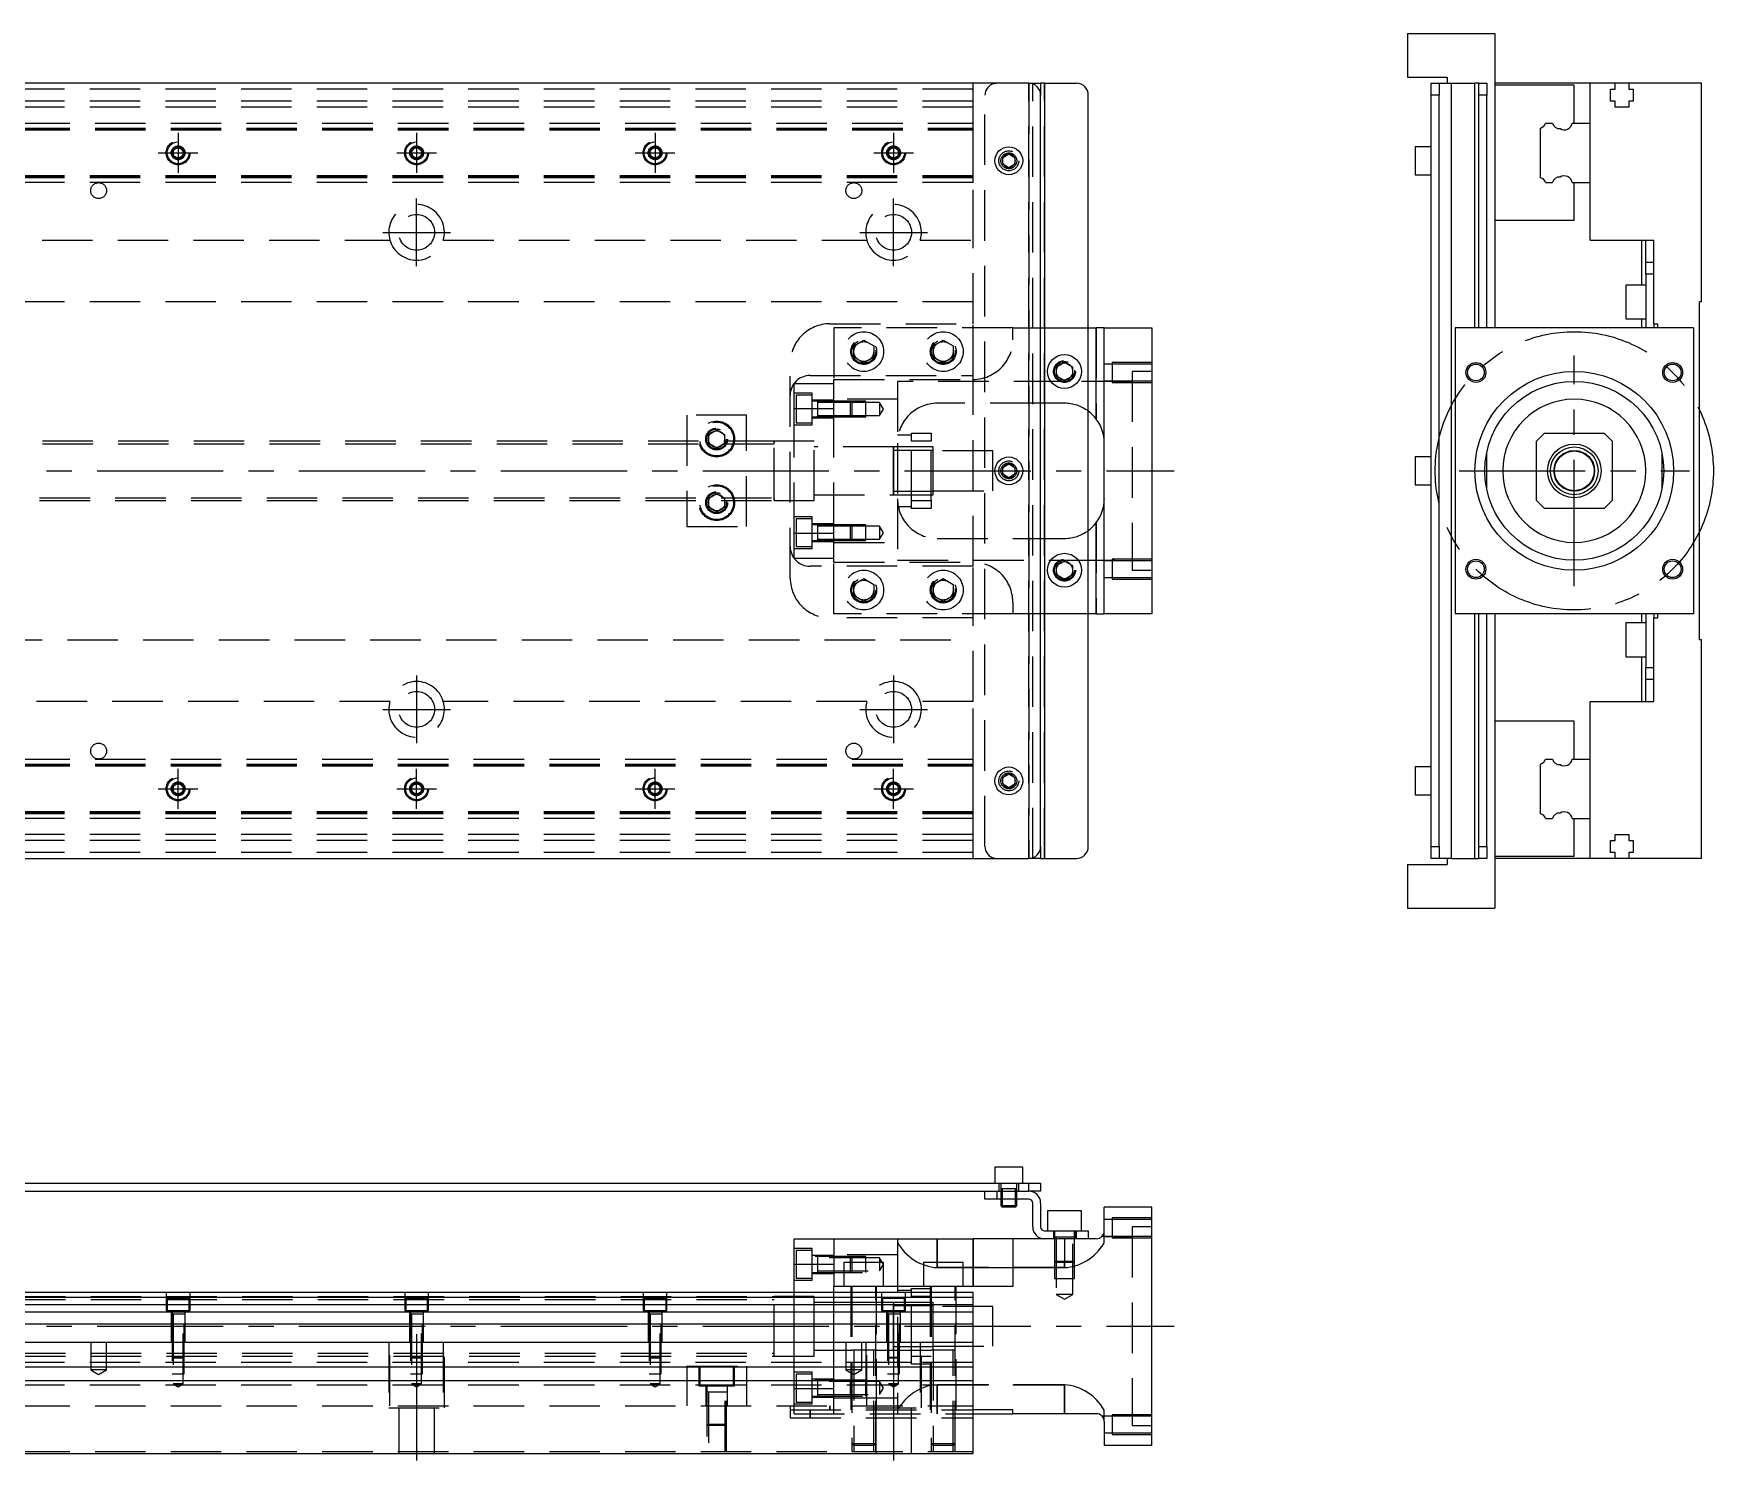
# Model space of a CAD drawing. Extents: x -21 to 843, y -280 to 112.
# Drawn here: x 420.6 to 843.3, y -249.2 to 110 of the extents above; entities that cross this region are included whole.
import ezdxf

# ---------------------------------------------------------------- set-up
doc = ezdxf.new("R2010")
doc.units = 0
doc.linetypes.add('CENTER', pattern=[50.8, 31.75, -6.35, 6.35, -6.35])
doc.linetypes.add('DASHED', pattern=[19.05, 12.7, -6.35])
doc.layers.get('0').update_dxf_attribs({"linetype": 'CONTINUOUS'})
doc.layers.add('CENTER', color=1, linetype='CENTER')

msp = doc.modelspace()

# ---------------------------------------------------------------- linework, layer by layer
at = {"color": 7, "linetype": 'CONTINUOUS'}
for p, q in [((766.27, 110), (766.27, 99)), ((766.27, 110), (788.27, 110)), ((788.27, 110), (788.27, 36)), ((671, 97.5), (3, 97.5)), ((671, 97.5), (674, 97.5)), ((674, 97.5), (674, 94.5)), ((675, 97.5), (674, 97.5)), ((675, 97.5), (675, -97.5)), ((675, 97.5), (683, 97.5)), ((766.27, 99), (776.27, 99)), ((772.27, 97.5), (774.27, 97.5)), ((772.27, 94.5), (772.27, 97.5)), ((774.27, 97.5), (777.27, 97.5)), ((774.27, 97.5), (774.27, 94.5)), ((776.27, 99), (776.27, 97.5)), ((777.27, 97.5), (777.27, -97.5)), ((777.27, 97.5), (783.27, 97.5)), ((783.27, 36), (783.27, 97.5)), ((784.27, 97.5), (783.27, 97.5)), ((784.27, 97.5), (786.27, 97.5)), ((784.27, 94.5), (784.27, 97.5)), ((786.27, 97.5), (786.27, 94.5)), ((812.27, 97.5), (788.27, 97.5)), ((812.27, 87.5), (812.27, 97.5)), ((818.57, 97.5), (812.27, 97.5)), ((821.97, 97.5), (818.57, 97.5)), ((818.57, 96), (818.57, 97.5)), ((821.97, 97.5), (821.97, 96)), ((840.27, 97.5), (821.97, 97.5)), ((840.27, 42.5), (840.27, 97.5)), ((674, -94.5), (674, 94.5)), ((686, -94.5), (686, 94.5)), ((774.27, 94.5), (772.27, 94.5)), ((772.27, -94.5), (772.27, 94.5)), ((774.27, -94.5), (774.27, 94.5)), ((786.27, 94.5), (784.27, 94.5)), ((784.27, 36), (784.27, 94.5)), ((786.27, 36), (786.27, 94.5)), ((808.27, 97), (788.27, 97)), ((808.27, 87.5), (808.27, 97)), ((817.42, 96), (818.57, 96)), ((817.42, 93), (817.42, 96)), ((818.57, 93), (817.42, 93)), ((818.57, 91.5), (818.57, 93)), ((821.97, 96), (823.12, 96)), ((821.97, 93), (821.97, 91.5)), ((823.12, 93), (821.97, 93)), ((823.12, 96), (823.12, 93)), ((821.97, 91.5), (818.57, 91.5)), ((799.77, 73.752272), (799.77, 86.247728)), ((801.022272, 87.5), (802.79668, 87.5)), ((807.747372, 87.5), (812.27, 87.5)), ((812.27, 72.5), (812.27, 87.5)), ((812.27, 72.5), (812.27, 87.5)), ((768.27, 81.5), (768.27, 78)), ((772.27, 81.5), (768.27, 81.5)), ((664.5, 78.866026), (666, 79.73205)), ((664.5, 77.133974), (664.5, 78.866026)), ((666, 76.26795), (664.5, 77.133974)), ((666, 79.73205), (667.5, 78.866026)), ((667.5, 77.133974), (666, 76.26795)), ((667.5, 78.866026), (667.5, 77.133974)), ((768.27, 78), (768.27, 74.5)), ((768.27, 74.5), (772.27, 74.5)), ((801.022272, 72.5), (802.79668, 72.5)), ((807.747372, 72.5), (812.27, 72.5)), ((808.27, 63), (808.27, 72.5)), ((812.27, 58), (812.27, 72.5)), ((808.27, 63), (788.27, 63)), ((812.27, 58), (828.27, 58)), ((825.27, 46.75), (825.27, 58)), ((826.27, 52.5), (826.27, 58)), ((828.27, 37), (828.27, 58)), ((826.27, 52.5), (828.27, 52.5)), ((826.27, 49.5), (826.27, 52.5)), ((821.27, 46.75), (821.27, 42.5)), ((826.27, 46.75), (821.27, 46.75)), ((828.27, 49.5), (826.27, 49.5)), ((826.27, 49.5), (826.27, 36)), ((821.27, 42.5), (821.27, 38.25)), ((840.27, 42.5), (839.77, 42.5)), ((839.77, -42.5), (839.77, 42.5)), ((821.27, 38.25), (826.27, 38.25)), ((825.27, 36), (825.27, 38.25)), ((686, 36), (688, 36)), ((688, 13), (688, 36)), ((690, 36), (688, 36)), ((690, -36), (690, 36)), ((690, 36), (702, 36)), ((702, 36), (702, -36)), ((838.27, 36), (778.27, 36)), ((778.27, 36), (778.27, -36)), ((828.27, 37), (829.27, 37)), ((828.27, 37), (828.27, 36)), ((829.27, 36), (829.27, 37)), ((838.27, 36), (838.27, -36)), ((678, 26.1547), (680, 27.309402)), ((678, 23.8453), (678, 26.1547)), ((680, 27.309402), (682, 26.1547)), ((682, 26.1547), (682, 23.8453)), ((680, 22.690598), (678, 23.8453)), ((682, 23.8453), (680, 22.690598)), ((800.77, 9.5), (798.77, 7.5)), ((800.77, 9.5), (815.77, 9.5)), ((817.77, 7.5), (815.77, 9.5)), ((786.27, -4.71699), (786.27, 4.71699)), ((798.77, -7.5), (798.77, 7.5)), ((817.77, 7.5), (817.77, -7.5)), ((830.27, 4.71699), (830.27, -4.71699)), ((664.5, 0.866026), (666, 1.73205)), ((664.5, -0.866026), (664.5, 0.866026)), ((666, 1.73205), (667.5, 0.866026)), ((667.5, 0.866026), (667.5, -0.866026)), ((768.27, 3.5), (768.27, 0)), ((772.27, 3.5), (768.27, 3.5)), ((768.27, 0), (768.27, -3.5)), ((666, -1.73205), (664.5, -0.866026)), ((667.5, -0.866026), (666, -1.73205)), ((768.27, -3.5), (772.27, -3.5)), ((798.77, -7.5), (800.77, -9.5)), ((815.77, -9.5), (817.77, -7.5)), ((815.77, -9.5), (800.77, -9.5)), ((688, -36), (688, -13)), ((678, -23.8453), (680, -22.690598)), ((678, -26.1547), (678, -23.8453)), ((680, -22.690598), (682, -23.8453)), ((682, -23.8453), (682, -26.1547)), ((680, -27.309402), (678, -26.1547)), ((682, -26.1547), (680, -27.309402)), ((688, -36), (686, -36)), ((688, -36), (690, -36)), ((702, -36), (690, -36)), ((838.27, -36), (778.27, -36)), ((783.27, -97.5), (783.27, -36)), ((784.27, -94.5), (784.27, -36)), ((786.27, -94.5), (786.27, -36)), ((788.27, -36), (788.27, -110)), ((825.27, -38.25), (825.27, -36)), ((826.27, -36), (826.27, -49.5)), ((828.27, -36), (828.27, -37)), ((828.27, -58), (828.27, -37)), ((828.27, -37), (829.27, -37)), ((829.27, -37), (829.27, -36)), ((821.27, -38.25), (821.27, -42.5)), ((826.27, -38.25), (821.27, -38.25)), ((821.27, -42.5), (821.27, -46.75)), ((840.27, -42.5), (839.77, -42.5)), ((840.27, -97.5), (840.27, -42.5)), ((821.27, -46.75), (826.27, -46.75)), ((825.27, -58), (825.27, -46.75)), ((826.27, -49.5), (828.27, -49.5)), ((826.27, -52.5), (826.27, -49.5)), ((828.27, -52.5), (826.27, -52.5)), ((826.27, -58), (826.27, -52.5)), ((812.27, -72.5), (812.27, -58)), ((812.27, -58), (828.27, -58)), ((808.27, -63), (788.27, -63)), ((808.27, -72.5), (808.27, -63)), ((768.27, -74.5), (768.27, -78)), ((772.27, -74.5), (768.27, -74.5)), ((799.77, -86.247728), (799.77, -73.752272)), ((801.022272, -72.5), (802.79668, -72.5)), ((807.747372, -72.5), (812.27, -72.5)), ((812.27, -87.5), (812.27, -72.5)), ((812.27, -87.5), (812.27, -72.5)), ((664.5, -77.133974), (666, -76.26795)), ((664.5, -78.866026), (664.5, -77.133974)), ((666, -79.73205), (664.5, -78.866026)), ((666, -76.26795), (667.5, -77.133974)), ((667.5, -78.866026), (666, -79.73205)), ((667.5, -77.133974), (667.5, -78.866026)), ((768.27, -78), (768.27, -81.5)), ((768.27, -81.5), (772.27, -81.5)), ((801.022272, -87.5), (802.79668, -87.5)), ((807.747372, -87.5), (812.27, -87.5)), ((808.27, -97), (808.27, -87.5)), ((812.27, -97.5), (812.27, -87.5)), ((818.57, -91.5), (821.97, -91.5)), ((818.57, -93), (818.57, -91.5)), ((821.97, -91.5), (821.97, -93)), ((674, -94.5), (674, -97.5)), ((772.27, -94.5), (774.27, -94.5)), ((772.27, -97.5), (772.27, -94.5)), ((774.27, -94.5), (774.27, -97.5)), ((784.27, -94.5), (786.27, -94.5)), ((784.27, -97.5), (784.27, -94.5)), ((786.27, -94.5), (786.27, -97.5)), ((808.27, -97), (788.27, -97)), ((817.42, -93), (818.57, -93)), ((817.42, -96), (817.42, -93)), ((818.57, -96), (817.42, -96)), ((818.57, -97.5), (818.57, -96)), ((821.97, -93), (823.12, -93)), ((821.97, -96), (821.97, -97.5)), ((823.12, -96), (821.97, -96)), ((823.12, -93), (823.12, -96)), ((3, -97.5), (671, -97.5)), ((674, -97.5), (671, -97.5)), ((674, -97.5), (675, -97.5)), ((675, -97.5), (683, -97.5)), ((766.27, -99), (776.27, -99)), ((766.27, -99), (766.27, -110)), ((774.27, -97.5), (772.27, -97.5)), ((777.27, -97.5), (774.27, -97.5)), ((776.27, -97.5), (776.27, -99)), ((777.27, -97.5), (783.27, -97.5)), ((783.27, -97.5), (784.27, -97.5)), ((786.27, -97.5), (784.27, -97.5)), ((812.27, -97.5), (788.27, -97.5)), ((818.57, -97.5), (812.27, -97.5)), ((821.97, -97.5), (818.57, -97.5)), ((840.27, -97.5), (821.97, -97.5)), ((766.27, -110), (788.27, -110)), ((669.5, -175.2), (662.5, -175.2)), ((662.5, -175.2), (662.5, -179.2)), ((669.5, -179.2), (669.5, -175.2)), ((412, -179.2), (671, -179.2)), ((412, -181.2), (663, -181.2)), ((660, -183.2), (660, -181.2)), ((663, -181.2), (663, -183.2)), ((663, -181.2), (671, -181.2)), ((663, -181.2), (671, -181.2)), ((671, -181.2), (671, -179.2)), ((671, -179.2), (674, -179.2)), ((674, -181.2), (671, -181.2)), ((674, -179.2), (674, -181.2)), ((663, -183.2), (660, -183.2)), ((671, -183.2), (663, -183.2)), ((664, -183.2), (664, -184.85)), ((664, -184.85), (668, -184.85)), ((664, -184.85), (664.35, -185.2)), ((664.35, -183.2), (664.35, -185.2)), ((667.65, -185.2), (664.35, -185.2)), ((667.65, -185.2), (667.65, -183.2)), ((667.65, -185.2), (668, -184.85)), ((668, -184.85), (668, -183.2)), ((672, -190.2), (672, -184.2)), ((674, -184.2), (674, -190.2)), ((690, -191.2), (690, -185.2)), ((702, -185.2), (690, -185.2)), ((702, -245.2), (702, -185.2)), ((684.25, -186.2), (675.75, -186.2)), ((675.75, -186.2), (675.75, -191.2)), ((684.25, -191.2), (684.25, -186.2)), ((612, -193.2), (622, -193.2)), ((612, -199.547524), (612, -193.2)), ((622, -193.2), (622, -205.2)), ((622, -193.2), (657, -193.2)), ((657, -205.2), (657, -193.2)), ((667, -193.2), (657, -193.2)), ((667, -193.2), (667, -205.2)), ((675, -193.2), (667, -193.2)), ((675, -191.2), (683, -191.2)), ((683, -193.2), (675, -193.2)), ((683, -193.2), (683, -191.2)), ((683, -191.2), (686, -191.2)), ((686, -193.2), (683, -193.2)), ((686, -191.2), (686, -193.2)), ((688, -193.2), (686, -193.2)), ((612, -206.7), (612, -199.547524)), ((612, -199.547524), (622, -199.547524)), ((634.5, -199.2), (624.5, -199.2)), ((624.5, -199.2), (624.5, -205.2)), ((634.5, -205.2), (634.5, -199.2)), ((654.5, -199.2), (644.5, -199.2)), ((644.5, -199.2), (644.5, -205.2)), ((654.5, -205.2), (654.5, -199.2)), ((657, -206.7), (405.5, -206.7)), ((622, -206.7), (622, -205.2)), ((667, -205.2), (622, -205.2)), ((657, -247.2), (657, -206.7)), ((657, -207.952272), (405.5, -207.952272)), ((405.5, -209.72668), (657, -209.72668)), ((637, -214.999946), (637, -209.5)), ((638, -210.075), (637, -210.075)), ((639.75, -210.075), (638, -210.075)), ((641.5, -210.075), (639.75, -210.075)), ((646.5, -210.075), (641.5, -210.075)), ((647, -210.075), (646.5, -210.075)), ((657, -211.623076), (405.5, -211.623076)), ((657, -214.677372), (405.5, -214.677372)), ((637, -221.200006), (637, -214.999946)), ((17, -219.2), (657, -219.2)), ((637, -220.325), (647, -220.325)), ((657, -225.5), (17, -225.5)), ((657, -228.9), (17, -228.9)), ((667, -236.2), (657, -236.2)), ((667, -237.2), (667, -236.2)), ((657, -237.2), (667, -237.2)), ((688, -237.2), (667, -237.2)), ((690, -239.2), (690, -245.2)), ((17, -247.2), (657, -247.2)), ((702, -245.2), (690, -245.2))]:
    msp.add_line(p, q, dxfattribs=at)
at = {"color": 3, "linetype": 'DASHED'}
for p, q in [((657, 87.5), (657, 97.5)), ((671, -97.5), (671, 97.5)), ((671, 97.5), (671, -97.5)), ((672, -97.5), (672, 97.5)), ((675, -97.5), (675, 97.5)), ((657, 96), (17, 96)), ((657, 93), (17, 93)), ((660, -94.5), (660, 94.5)), ((657, 91.5), (17, 91.5)), ((17, 87.5), (657, 87.5)), ((17, 86.247728), (657, 86.247728)), ((17, 86.1147), (657, 86.1147)), ((17, 86.1), (657, 86.1)), ((17, 85.8), (657, 85.8)), ((657, 86.247728), (657, 87.5)), ((657, 73.752272), (657, 86.247728)), ((455.75, 80.721688), (457, 81.443376)), ((455.75, 79.278312), (455.75, 80.721688)), ((457, 81.443376), (458.25, 80.721688)), ((458.25, 80.721688), (458.25, 79.278312)), ((515.75, 80.721688), (517, 81.443376)), ((515.75, 79.278312), (515.75, 80.721688)), ((517, 81.443376), (518.25, 80.721688)), ((518.25, 80.721688), (518.25, 79.278312)), ((575.75, 80.721688), (577, 81.443376)), ((575.75, 79.278312), (575.75, 80.721688)), ((577, 81.443376), (578.25, 80.721688)), ((578.25, 80.721688), (578.25, 79.278312)), ((635.75, 80.721688), (637, 81.443376)), ((635.75, 79.278312), (635.75, 80.721688)), ((637, 81.443376), (638.25, 80.721688)), ((638.25, 80.721688), (638.25, 79.278312)), ((455.5, 80), (455.52041, 80.24661)), ((457, 78.556624), (455.75, 79.278312)), ((458.25, 79.278312), (457, 78.556624)), ((517, 78.556624), (515.75, 79.278312)), ((518.25, 79.278312), (517, 78.556624)), ((518.477374, 80.25955), (518.5, 80)), ((575.5, 80), (575.516134, 80.21941)), ((577, 78.556624), (575.75, 79.278312)), ((578.25, 79.278312), (577, 78.556624)), ((637, 78.556624), (635.75, 79.278312)), ((638.25, 79.278312), (637, 78.556624)), ((638.477374, 80.25955), (638.5, 80)), ((667.973226, 78.326156), (668, 78)), ((657, 74.2), (17, 74.2)), ((657, 73.9), (17, 73.9)), ((657, 73.8853), (17, 73.8853)), ((657, 73.752272), (17, 73.752272)), ((657, 72.5), (17, 72.5)), ((657, 72.5), (657, 73.752272)), ((657, 58), (657, 72.5)), ((403.708204, 58), (510.291796, 58)), ((523.708204, 58), (630.291796, 58)), ((643.708204, 58), (657, 58)), ((657, 37), (657, 58)), ((657, 42.5), (29.1, 42.5)), ((621, 37), (657, 37)), ((622, 36), (622, 23)), ((667, 36), (622, 36)), ((657, 24), (657, 37)), ((667, 33), (667, 36)), ((667, 36), (674, 36)), ((674, 36), (686, 36)), ((688, 36), (688, 13)), ((627, 31.443376), (629.5, 32.886752)), ((627, 28.556624), (627, 31.443376)), ((629.5, 32.886752), (632, 31.443376)), ((632, 31.443376), (632, 28.556624)), ((632.477798, 30.364306), (632.5, 30)), ((647, 31.443376), (649.5, 32.886752)), ((647, 28.556624), (647, 31.443376)), ((649.5, 32.886752), (652, 31.443376)), ((652, 31.443376), (652, 28.556624)), ((652.477798, 30.364306), (652.5, 30)), ((611, -27), (611, 27)), ((629.5, 27.113248), (627, 28.556624)), ((632, 28.556624), (629.5, 27.113248)), ((649.5, 27.113248), (647, 28.556624)), ((652, 28.556624), (649.5, 27.113248)), ((692, 26.848738), (690, 26.848738)), ((692, 27.248732), (692, 22.248742)), ((702, 27.248732), (692, 27.248732)), ((702, 26.848738), (692, 26.848738)), ((612, 15.652476), (612, 22)), ((612, 22), (622, 22)), ((616, 24), (657, 24)), ((622, 15.652476), (622, 23)), ((622, 23), (657, 23)), ((622, 15.652476), (622, 22)), ((638, 22.5), (638, 7)), ((680, 22.5), (638, 22.5)), ((657, -24), (657, 24)), ((697, 22.5), (680, 22.5)), ((682.483582, 25.286038), (682.5, 25)), ((690, 22.648738), (692, 22.648738)), ((692, 22.648738), (702, 22.648738)), ((692, 22.248742), (702, 22.248742)), ((697, 25), (697, -25)), ((702, 25), (697, 25)), ((616.5, 19.55635), (612, 19.55635)), ((612.5, 19.05635), (612.5, 12.05635)), ((616.5, 19.05635), (612.5, 19.05635)), ((616.5, 11.55635), (616.5, 19.55635)), ((622, 17.80635), (616.5, 17.80635)), ((617.905, 17.55635), (616.5, 17.55635)), ((622, 17.556346), (617.895, 17.55635)), ((617.9, 17.556354), (617.9, 13.556344)), ((617.9, 17.556354), (617.9, 13.556344)), ((617.9, 17.556354), (617.9, 13.556344)), ((617.9, 17.55635), (617.9, 17.339888)), ((617.9, 17.33964), (617.9, 17.55635)), ((622, 17.20635), (617.9, 17.20635)), ((638, 18), (622, 18)), ((638, 18), (622, 18)), ((626.15, 17.55635), (622, 17.556346)), ((626.15, 17.556344), (622, 17.556344)), ((626.5, 17.20635), (622, 17.20635)), ((626.5, 17.20635), (622, 17.20635)), ((626.15, 13.55635), (626.15, 17.55635)), ((626.5, 17.20635), (626.15, 17.55635)), ((630, 17.556344), (626.15, 17.556344)), ((626.5, 17.20635), (626.5, 13.90635)), ((630, 17.20635), (626.5, 17.20635)), ((630, 13.556354), (630, 17.556344)), ((633.5, 17.20635), (630, 17.20635)), ((633.5, 17.20635), (633.5, 13.90635)), ((634.452628, 15.55635), (633.5, 17.20635)), ((674, 17), (648, 17)), ((680, 17), (674, 17)), ((600, 14), (585, 14)), ((585, 14), (585, -14)), ((600, -14), (600, 14)), ((612, 15.652476), (622, 15.652476)), ((612, -15.652476), (612, 15.652476)), ((616.5, 13.55635), (617.905, 13.55635)), ((616.5, 13.30635), (622, 13.30635)), ((617.895, 13.55635), (622, 13.556352)), ((617.9, 13.90635), (622, 13.90635)), ((617.9, 13.55635), (617.9, 13.773016)), ((617.9, 13.77281), (617.9, 13.55635)), ((622, -15.652476), (622, 15.652476)), ((622, -15.652476), (622, 15.652476)), ((622, 13.90635), (626.5, 13.90635)), ((622, 13.90635), (626.5, 13.90635)), ((622, 13.556354), (626.15, 13.556354)), ((622, 13.556352), (626.15, 13.55635)), ((626.15, 13.55635), (626.5, 13.90635)), ((626.15, 13.556354), (630, 13.556354)), ((626.5, 13.90635), (630, 13.90635)), ((630, 13.90635), (633.5, 13.90635)), ((633.5, 13.90635), (634.452628, 15.55635)), ((687.743602, 13.32745), (688.026966, 12.963874)), ((590.5, 9.1547), (592.5, 10.309402)), ((590.5, 6.8453), (590.5, 9.1547)), ((592.5, 10.309402), (594.5, 9.1547)), ((594.5, 9.1547), (594.5, 6.8453)), ((612, 11.55635), (616.5, 11.55635)), ((612.5, 12.05635), (616.5, 12.05635)), ((641.5, 9), (638, 9)), ((641.5, 9.5), (646.5, 9.5)), ((641.5, 7.5), (641.5, 9.5)), ((646.5, 9.5), (646.5, 7.5)), ((607.005, 7.5), (365, 7.5)), ((607, 6.75), (365, 6.75)), ((590, 8), (590.018502, 8.303588)), ((592.5, 5.690598), (590.5, 6.8453)), ((594.5, 6.8453), (592.5, 5.690598)), ((612, 7.5), (606.995, 7.5)), ((607, -7.500006), (607, 7.500006)), ((607, 6.951128), (607, 7.5)), ((607, 7.5), (607, 6.951128)), ((607, -6.951128), (607, 6.951128)), ((617, 7.5), (612, 7.5)), ((617, 7.5), (612, 7.5)), ((617, -7.5), (617, 7.5)), ((617, -7.5), (617, 7.5)), ((637.005, 6), (617, 6)), ((636.995, 6), (617, 6)), ((646.5, 6), (636.995, 6)), ((637.005, 6), (636.995, 6)), ((637, -6.000006), (637, 6.000006)), ((637, 5.125), (637, 6.000006)), ((637, 5.325034), (637, 6)), ((637, 6), (637, -5.999164)), ((637, 5.125), (637, -5.125)), ((647, 5.125), (637, 5.125)), ((646.5, 6), (637.005, 6)), ((638, 7), (638, -7)), ((646.5, 7.5), (641.5, 7.5)), ((641.5, -7.5), (641.5, 7.5)), ((646.5, -7.5), (646.5, 7.5)), ((647, 6), (646.5, 6)), ((647, -6), (647, 6)), ((662, 5), (647, 5)), ((662, -5), (662, 5)), ((667.973226, 0.326156), (668, 0)), ((365, -6.75), (607, -6.75)), ((365, -7.5), (607.005, -7.5)), ((590.5, -6.8453), (592.5, -5.690598)), ((590.5, -9.1547), (590.5, -6.8453)), ((592.5, -5.690598), (594.5, -6.8453)), ((594.5, -6.8453), (594.5, -9.1547)), ((594.983582, -7.713962), (595, -8)), ((606.995, -7.5), (612, -7.5)), ((607, -7.5), (607, -6.951128)), ((607, -6.951128), (607, -7.499332)), ((607, -7.499332), (607, -7.5)), ((612, -7.5), (617, -7.5)), ((612, -7.5), (617, -7.5)), ((617, -6), (637.005, -6)), ((617, -6), (636.995, -6)), ((636.995, -6), (646.5, -6)), ((636.995, -6), (637.005, -6)), ((637, -6.000006), (637, -5.125)), ((637, -5.125), (647, -5.125)), ((637, -6), (637, -5.325218)), ((637, -5.999164), (637, -6)), ((637.005, -6), (646.5, -6)), ((638, -7), (638, -22.5)), ((641.5, -7.5), (646.5, -7.5)), ((641.5, -9.5), (641.5, -7.5)), ((646.5, -6), (647, -6)), ((646.5, -7.5), (646.5, -9.5)), ((647, -5), (662, -5)), ((690, -7), (689.998996, -7.141742)), ((592.5, -10.309402), (590.5, -9.1547)), ((594.5, -9.1547), (592.5, -10.309402)), ((616.5, -11.55635), (612, -11.55635)), ((612.5, -12.05635), (612.5, -19.05635)), ((616.5, -12.05635), (612.5, -12.05635)), ((616.5, -19.55635), (616.5, -11.55635)), ((638, -9), (641.5, -9)), ((646.5, -9.5), (641.5, -9.5)), ((585, -14), (600, -14)), ((612, -22), (612, -15.652476)), ((612, -15.652476), (622, -15.652476)), ((622, -13.30635), (616.5, -13.30635)), ((617.905, -13.55635), (616.5, -13.55635)), ((622, -13.556352), (617.895, -13.55635)), ((617.9, -13.556344), (617.9, -17.556354)), ((617.9, -13.556344), (617.9, -17.556354)), ((617.9, -13.55635), (617.9, -13.77281)), ((617.9, -13.773058), (617.9, -13.55635)), ((622, -13.90635), (617.9, -13.90635)), ((626.15, -13.55635), (622, -13.556352)), ((626.15, -13.556352), (622, -13.556354)), ((626.5, -13.90635), (622, -13.90635)), ((626.5, -13.90635), (622, -13.90635)), ((622, -22), (622, -15.652476)), ((622, -23), (622, -15.652476)), ((626.15, -17.55635), (626.15, -13.55635)), ((626.5, -13.90635), (626.15, -13.55635)), ((630, -13.556354), (626.15, -13.556352)), ((626.5, -13.90635), (626.5, -17.20635)), ((630, -13.90635), (626.5, -13.90635)), ((630, -17.556344), (630, -13.556354)), ((633.5, -13.90635), (630, -13.90635)), ((633.5, -13.90635), (633.5, -17.20635)), ((634.452628, -15.55635), (633.5, -13.90635)), ((633.5, -17.20635), (634.452628, -15.55635)), ((688.11972, -12.836966), (687.908436, -13.120182)), ((688, -13), (688, -36)), ((612, -19.55635), (616.5, -19.55635)), ((612.5, -19.05635), (616.5, -19.05635)), ((616.5, -17.55635), (617.905, -17.55635)), ((616.5, -17.80635), (622, -17.80635)), ((617.895, -17.55635), (622, -17.556346)), ((617.9, -17.20635), (622, -17.20635)), ((617.9, -17.55635), (617.9, -17.339682)), ((617.9, -17.339888), (617.9, -17.55635)), ((622, -17.20635), (626.5, -17.20635)), ((622, -17.20635), (626.5, -17.20635)), ((622, -17.556344), (626.15, -17.556346)), ((622, -17.556346), (626.15, -17.55635)), ((622, -18), (638, -18)), ((622, -18), (638, -18)), ((626.15, -17.55635), (626.5, -17.20635)), ((626.15, -17.556346), (630, -17.556344)), ((626.5, -17.20635), (630, -17.20635)), ((630, -17.20635), (633.5, -17.20635)), ((648, -17), (674, -17)), ((674, -17), (680, -17)), ((612, -22), (622, -22)), ((657, -24), (616, -24)), ((622, -23), (657, -23)), ((622, -36), (622, -23)), ((638, -22.5), (680, -22.5)), ((657, -37), (657, -24)), ((677.5, -25), (677.52689, -24.634318)), ((680, -22.5), (697, -22.5)), ((692, -22.648738), (690, -22.648738)), ((692, -22.248742), (692, -27.248732)), ((702, -22.248742), (692, -22.248742)), ((702, -22.648738), (692, -22.648738)), ((697, -25), (702, -25)), ((627, -28.556624), (629.5, -27.113248)), ((627, -31.443376), (627, -28.556624)), ((629.5, -27.113248), (632, -28.556624)), ((632, -28.556624), (632, -31.443376)), ((647, -28.556624), (649.5, -27.113248)), ((647, -31.443376), (647, -28.556624)), ((649.5, -27.113248), (652, -28.556624)), ((652, -28.556624), (652, -31.443376)), ((690, -26.848738), (692, -26.848738)), ((692, -26.848738), (702, -26.848738)), ((692, -27.248732), (702, -27.248732)), ((626.5, -30), (626.520026, -29.653944)), ((629.5, -32.886752), (627, -31.443376)), ((632, -31.443376), (629.5, -32.886752)), ((649.5, -32.886752), (647, -31.443376)), ((652, -31.443376), (649.5, -32.886752)), ((652.477798, -29.635694), (652.5, -30)), ((667, -33), (667, -36)), ((657, -37), (621, -37)), ((667, -36), (622, -36)), ((657, -58), (657, -37)), ((674, -36), (667, -36)), ((686, -36), (674, -36)), ((29.1, -42.5), (657, -42.5)), ((510.291796, -58), (403.708204, -58)), ((630.291796, -58), (523.708204, -58)), ((657, -58), (643.708204, -58)), ((657, -72.5), (657, -58)), ((17, -72.5), (657, -72.5)), ((17, -73.752272), (657, -73.752272)), ((17, -73.8853), (657, -73.8853)), ((17, -73.9), (657, -73.9)), ((17, -74.2), (657, -74.2)), ((657, -73.752272), (657, -72.5)), ((657, -86.247728), (657, -73.752272)), ((455.5, -80), (455.52041, -79.75339)), ((455.75, -79.278312), (457, -78.556624)), ((455.75, -80.721688), (455.75, -79.278312)), ((457, -78.556624), (458.25, -79.278312)), ((458.25, -79.278312), (458.25, -80.721688)), ((515.75, -79.278312), (517, -78.556624)), ((515.75, -80.721688), (515.75, -79.278312)), ((517, -78.556624), (518.25, -79.278312)), ((518.25, -79.278312), (518.25, -80.721688)), ((518.477374, -79.74045), (518.5, -80)), ((575.5, -80), (575.516134, -79.78059)), ((575.75, -79.278312), (577, -78.556624)), ((575.75, -80.721688), (575.75, -79.278312)), ((577, -78.556624), (578.25, -79.278312)), ((578.25, -79.278312), (578.25, -80.721688)), ((635.75, -79.278312), (637, -78.556624)), ((635.75, -80.721688), (635.75, -79.278312)), ((637, -78.556624), (638.25, -79.278312)), ((638.25, -79.278312), (638.25, -80.721688)), ((638.477374, -79.74045), (638.5, -80)), ((664, -78), (664.030168, -77.653934)), ((457, -81.443376), (455.75, -80.721688)), ((458.25, -80.721688), (457, -81.443376)), ((517, -81.443376), (515.75, -80.721688)), ((518.25, -80.721688), (517, -81.443376)), ((577, -81.443376), (575.75, -80.721688)), ((578.25, -80.721688), (577, -81.443376)), ((637, -81.443376), (635.75, -80.721688)), ((638.25, -80.721688), (637, -81.443376)), ((657, -85.8), (17, -85.8)), ((657, -86.1), (17, -86.1)), ((657, -86.1147), (17, -86.1147)), ((657, -86.247728), (17, -86.247728)), ((657, -87.5), (17, -87.5)), ((657, -87.5), (657, -86.247728)), ((657, -97.5), (657, -87.5)), ((657, -91.5), (17, -91.5)), ((657, -93), (17, -93)), ((657, -96), (17, -96)), ((660, -181.2), (663, -181.2)), ((663.5, -179.2), (663.5, -181.2)), ((668.000006, -180.6), (663.999994, -180.6)), ((664, -179.2), (664, -183.2)), ((664.000006, -179.2), (664.000006, -183.2)), ((664.35, -180.6), (664.35, -183.2)), ((667.65, -183.2), (667.65, -180.6)), ((667.999994, -183.2), (667.999994, -181.2)), ((668, -183.2), (668, -179.2)), ((668.5, -181.2), (668.5, -179.2)), ((692, -188.351262), (690, -188.351262)), ((692, -187.951268), (692, -192.951258)), ((702, -187.951268), (692, -187.951268)), ((702, -188.351262), (692, -188.351262)), ((638, -193.2), (638, -193.816596)), ((638, -193.816596), (638, -236.583404)), ((638, -193.816596), (638.037764, -194.12036)), ((648, -200.460598), (648, -193.2)), ((648, -193.2), (648, -199.2)), ((657, -193.2), (657, -205.2)), ((677.25, -191.2), (677.25, -193.2)), ((682.500006, -192.8), (677.499994, -192.8)), ((677.5, -191.2), (677.5, -203.2)), ((677.9, -192.8), (677.9, -207.2)), ((680, -193.2), (680, -200.460598)), ((682.1, -207.2), (682.1, -192.8)), ((682.5, -203.2), (682.5, -191.2)), ((682.75, -193.2), (682.75, -191.2)), ((689.474532, -192.551262), (692, -192.551262)), ((689.868572, -194.41502), (689.966596, -194.101224)), ((689.966596, -194.101224), (690, -193.816596)), ((690, -193.816596), (690, -191.2)), ((697, -192.7), (690, -192.7)), ((692, -192.551262), (702, -192.551262)), ((692, -192.951258), (702, -192.951258)), ((697, -190.2), (697, -240.2)), ((702, -190.2), (697, -190.2)), ((616.5, -195.64365), (612, -195.64365)), ((612.5, -196.14365), (612.5, -199.64365)), ((616.5, -196.14365), (612.5, -196.14365)), ((616.5, -203.64365), (616.5, -195.64365)), ((622, -197.39365), (616.5, -197.39365)), ((630, -197.643656), (616.5, -197.643649)), ((617.9, -197.643646), (617.9, -201.643656)), ((633.5, -197.99365), (617.9, -197.99365)), ((638, -197.2), (622, -197.2)), ((626.15, -199.2), (626.15, -197.64365)), ((626.5, -197.99365), (626.15, -197.64365)), ((626.5, -197.99365), (626.5, -199.2)), ((630, -199.2), (630, -197.643656)), ((633.5, -197.99365), (633.5, -201.29365)), ((634.452628, -199.64365), (633.5, -197.99365)), ((612.5, -199.64365), (612.5, -203.14365)), ((616.5, -201.643653), (630, -201.643646)), ((616.5, -201.89365), (622, -201.89365)), ((617.9, -201.29365), (633.5, -201.29365)), ((626.15, -199.64365), (626.15, -199.2)), ((626.15, -201.64365), (626.15, -199.64365)), ((626.15, -201.64365), (626.5, -201.29365)), ((626.5, -199.2), (626.5, -199.64365)), ((626.5, -199.64365), (626.5, -201.29365)), ((630, -201.643646), (630, -199.2)), ((633.5, -201.29365), (634.452628, -199.64365)), ((648, -199.2), (648, -200.460598)), ((648, -200.460598), (654.5, -200.460598)), ((680, -200.460598), (648, -200.460598)), ((654.5, -200.460598), (667, -200.460598)), ((667, -200.460598), (677.500006, -200.460598)), ((677.5, -198.8), (682.5, -198.8)), ((677.5, -198.8), (677.9, -199.2)), ((677.500006, -200.460598), (680, -200.460598)), ((682.1, -199.2), (677.9, -199.2)), ((680, -200.460598), (680, -199.2)), ((682.1, -199.2), (682.5, -198.8)), ((454, -206.7), (454, -211.2)), ((460, -211.2), (460, -206.7)), ((514, -206.7), (514, -211.2)), ((520, -211.2), (520, -206.7)), ((574, -206.7), (574, -211.2)), ((580, -211.2), (580, -206.7)), ((612, -203.64365), (616.5, -203.64365)), ((612, -219.2), (612, -206.7)), ((612.5, -203.14365), (616.5, -203.14365)), ((622, -219.2), (622, -206.7)), ((626.25, -205.2), (626.25, -236.2)), ((626.499923, -205.2), (626.500006, -246.7)), ((632.499994, -246.7), (632.500077, -205.2)), ((632.75, -236.2), (632.75, -205.2)), ((634, -206.7), (634, -211.2)), ((641.5, -206.2), (638, -206.2)), ((640, -211.2), (640, -206.7)), ((641.5, -205.7), (646.5, -205.7)), ((641.5, -206.7), (641.5, -205.7)), ((641.5, -207.7), (641.5, -206.7)), ((646.25, -205.2), (646.25, -236.2)), ((646.499923, -205.2), (646.500006, -246.7)), ((652.499994, -246.7), (652.500077, -205.2)), ((652.75, -236.2), (652.75, -205.2)), ((677.5, -203.2), (682.5, -203.2)), ((54, -207.699332), (607.005, -207.699332)), ((54, -208.449332), (607, -208.449332)), ((454, -211.2), (460, -211.2)), ((459.75, -208.2), (454.25, -208.2)), ((454.25, -208.2), (454.25, -211.2)), ((455.25, -211.2), (455.25, -219.2)), ((455.500006, -211.2), (455.500006, -227.2)), ((458.499994, -227.2), (458.499994, -211.2)), ((458.75, -219.2), (458.75, -211.2)), ((459.75, -211.2), (459.75, -208.2)), ((514, -211.2), (520, -211.2)), ((519.75, -208.2), (514.25, -208.2)), ((514.25, -208.2), (514.25, -211.2)), ((515.25, -211.2), (515.25, -219.2)), ((515.500006, -211.2), (515.500006, -227.2)), ((518.499994, -227.2), (518.499994, -211.2)), ((518.75, -219.2), (518.75, -211.2)), ((519.75, -211.2), (519.75, -208.2)), ((574, -211.2), (580, -211.2)), ((579.75, -208.2), (574.25, -208.2)), ((574.25, -208.2), (574.25, -211.2)), ((575.25, -211.2), (575.25, -219.2)), ((575.500006, -211.2), (575.500006, -227.2)), ((578.499994, -227.2), (578.499994, -211.2)), ((578.75, -219.2), (578.75, -211.2)), ((579.75, -211.2), (579.75, -208.2)), ((607, -222.699332), (607, -207.7)), ((612, -207.7), (607, -207.7)), ((617, -207.7), (612, -207.7)), ((617, -215.2), (617, -207.7)), ((622, -209.2), (617, -209.2)), ((626.5, -209.2), (622, -209.2)), ((632.5, -209.2), (626.5, -209.2)), ((634.25, -209.2), (632.5, -209.2)), ((634, -211.2), (640, -211.2)), ((639.75, -208.2), (634.25, -208.2)), ((634.25, -208.2), (634.25, -211.2)), ((637, -209.2), (634.25, -209.2)), ((635.25, -211.2), (635.25, -219.2)), ((635.500006, -211.2), (635.500006, -227.2)), ((637, -209.2), (636.995, -209.2)), ((637, -209.2), (637, -209.200836)), ((638, -209.2), (637, -209.2)), ((637.005, -209.2), (637, -209.2)), ((637, -209.200836), (637, -214.999974)), ((639.75, -209.2), (638, -209.2)), ((638.499994, -227.2), (638.499994, -211.2)), ((638.75, -219.2), (638.75, -211.2)), ((639.75, -211.2), (639.75, -208.2)), ((641.5, -209.2), (639.75, -209.2)), ((641.5, -222.7), (641.5, -207.7)), ((646.5, -207.7), (641.5, -207.7)), ((646.5, -209.2), (641.5, -209.2)), ((647, -209.2), (646.5, -209.2)), ((647, -215.2), (647, -209.2)), ((662, -210.2), (647, -210.2)), ((662, -215.2), (662, -210.2)), ((682.1, -207.2), (677.9, -207.2)), ((677.9, -207.2), (680, -208.412436)), ((680, -208.412436), (682.1, -207.2)), ((458.500006, -212.2), (455.499994, -212.2)), ((455.75, -212.2), (455.75, -229.7)), ((458.25, -229.7), (458.25, -212.2)), ((518.500006, -212.2), (515.499994, -212.2)), ((515.75, -212.2), (515.75, -229.7)), ((518.25, -229.7), (518.25, -212.2)), ((578.500006, -212.2), (575.499994, -212.2)), ((575.75, -212.2), (575.75, -229.7)), ((578.25, -229.7), (578.25, -212.2)), ((617, -219.2), (617, -215.2)), ((638.500006, -212.2), (635.499994, -212.2)), ((635.75, -212.2), (635.75, -229.7)), ((637, -214.999974), (637, -215.400054)), ((637, -215.400054), (637, -221.199164)), ((638.25, -229.7), (638.25, -212.2)), ((647, -221.2), (647, -215.2)), ((662, -220.2), (662, -215.2)), ((435, -219.2), (435, -226.2)), ((439, -226.2), (439, -219.2)), ((510, -219.2), (510, -235.7)), ((510.291796, -235.2), (510.291796, -219.2)), ((523.708204, -219.2), (523.708204, -235.2)), ((524, -235.7), (524, -219.2)), ((612, -228.9), (612, -219.2)), ((617, -222.7), (617, -219.2)), ((622, -225.5), (622, -219.2)), ((625, -219.2), (625, -226.2)), ((629, -226.2), (629, -219.2)), ((630, -219.2), (630, -235.7)), ((630.291796, -235.2), (630.291796, -219.2)), ((643.708204, -219.2), (643.708204, -235.2)), ((644, -235.7), (644, -219.2)), ((54, -221.95), (607, -221.95)), ((54, -222.7), (607.005, -222.7)), ((455.5, -222.95), (458.5, -222.95)), ((455.5, -222.95), (455.75, -223.2)), ((458.25, -223.2), (455.75, -223.2)), ((458.25, -223.2), (458.5, -222.95)), ((515.5, -222.95), (518.5, -222.95)), ((515.5, -222.95), (515.75, -223.2)), ((518.25, -223.2), (515.75, -223.2)), ((518.25, -223.2), (518.5, -222.95)), ((575.5, -222.95), (578.5, -222.95)), ((575.5, -222.95), (575.75, -223.2)), ((578.25, -223.2), (575.75, -223.2)), ((578.25, -223.2), (578.5, -222.95)), ((606.995, -222.7), (612, -222.7)), ((607, -222.7), (607, -222.699332)), ((612, -222.7), (613.708204, -222.7)), ((613.708204, -222.7), (617, -222.7)), ((617, -221.2), (622, -221.2)), ((622, -221.2), (626.39999, -221.2)), ((626.39999, -221.2), (626.499994, -221.2)), ((632.500006, -221.2), (626.499994, -221.2)), ((627, -221.2), (627, -246.7)), ((632, -246.7), (632, -221.2)), ((632.500006, -221.2), (632.60001, -221.2)), ((632.60001, -221.2), (637.005, -221.2)), ((635.5, -222.95), (638.5, -222.95)), ((635.5, -222.95), (635.75, -223.2)), ((638.25, -223.2), (635.75, -223.2)), ((636.995, -221.2), (646.39999, -221.2)), ((637, -221.2), (637, -220.525218)), ((637, -221.199164), (637, -221.2)), ((637.005, -221.2), (646.5, -221.2)), ((638.25, -223.2), (638.5, -222.95)), ((641.5, -222.7), (646.5, -222.7)), ((641.5, -224.7), (641.5, -222.7)), ((652.500006, -221.2), (646.499994, -221.2)), ((647, -220.2), (662, -220.2)), ((647, -221.2), (647, -246.7)), ((652, -246.7), (652, -221.2)), ((657, -224.35), (17, -224.35)), ((439, -226.2), (435, -226.2)), ((435, -226.2), (437, -227.3547)), ((437, -227.3547), (439, -226.2)), ((455.500006, -227.2), (458.499994, -227.2)), ((515.500006, -227.2), (518.499994, -227.2)), ((575.500006, -227.2), (578.499994, -227.2)), ((585, -225.2), (600, -225.2)), ((585, -225.2), (585, -235.2)), ((588, -225.2), (588, -230.2)), ((588.25, -225.2), (588.25, -225.5)), ((588.25, -225.5), (588.25, -228.9)), ((596.75, -225.5), (596.75, -225.2)), ((596.75, -228.9), (596.75, -225.5)), ((597, -230.2), (597, -225.2)), ((600, -225.2), (600, -235.2)), ((616.5, -226.75635), (612, -226.75635)), ((612.5, -227.25635), (612.5, -228.9)), ((613.708204, -227.25635), (612.5, -227.25635)), ((616.5, -227.25635), (613.708204, -227.25635)), ((616.5, -234.75635), (616.5, -226.75635)), ((622, -228.9), (622, -225.5)), ((629, -226.2), (625, -226.2)), ((625, -226.2), (627, -227.3547)), ((627, -227.3547), (629, -226.2)), ((635.500006, -227.2), (638.499994, -227.2)), ((638, -224.2), (641.5, -224.2)), ((646.5, -224.7), (641.5, -224.7)), ((657, -230.05), (17, -230.05)), ((458.25, -229.7), (455.75, -229.7)), ((455.75, -229.7), (457, -230.421688)), ((457, -230.421688), (458.25, -229.7)), ((518.25, -229.7), (515.75, -229.7)), ((515.75, -229.7), (517, -230.421688)), ((517, -230.421688), (518.25, -229.7)), ((578.25, -229.7), (575.75, -229.7)), ((575.75, -229.7), (577, -230.421688)), ((577, -230.421688), (578.25, -229.7)), ((588, -230.2), (597, -230.2)), ((588.25, -228.9), (588.25, -230.2)), ((589.75, -230.2), (589.75, -235.2)), ((595.000006, -231.8), (589.999994, -231.8)), ((589.999996, -230.2), (590.000006, -246.7)), ((590.4, -231.8), (590.4, -246.7)), ((594.6, -246.7), (594.6, -231.8)), ((594.999994, -246.7), (595.000004, -230.2)), ((595.25, -235.2), (595.25, -230.2)), ((596.75, -230.2), (596.75, -228.9)), ((612, -230.852476), (612, -228.9)), ((612, -230.852476), (613.708204, -230.852476)), ((612, -235.2), (612, -230.852476)), ((612.5, -228.9), (612.5, -230.75635)), ((612.5, -230.75635), (612.5, -234.25635)), ((613.708204, -230.852476), (622, -230.852476)), ((622, -228.50635), (616.5, -228.50635)), ((630, -228.756354), (616.5, -228.756354)), ((617.9, -228.756344), (617.9, -232.756354)), ((633.5, -229.10635), (617.9, -229.10635)), ((617.9, -232.40635), (633.5, -232.40635)), ((622, -236.2), (622, -228.9)), ((626.15, -228.9), (626.15, -228.75635)), ((626.29365, -228.9), (626.15, -228.75635)), ((626.5, -228.756354), (626.15, -228.756352)), ((626.15, -230.75635), (626.15, -228.9)), ((626.15, -232.75635), (626.15, -230.75635)), ((626.15, -232.75635), (626.5, -232.40635)), ((626.5, -229.10635), (626.29365, -228.9)), ((627, -228.756354), (626.5, -228.756354)), ((630, -228.9), (630, -228.756354)), ((630, -232.756344), (630, -228.9)), ((633.5, -229.10635), (633.5, -232.40635)), ((634.452628, -230.75635), (633.5, -229.10635)), ((633.5, -232.40635), (634.452628, -230.75635)), ((638.25, -229.7), (635.75, -229.7)), ((635.75, -229.7), (637, -230.421688)), ((637, -230.421688), (638.25, -229.7)), ((648, -229.939402), (646.619728, -230.04908)), ((648, -229.939402), (680, -229.939402)), ((652, -229.939402), (648, -229.939402)), ((648, -237.2), (648, -229.939402)), ((648, -229.939402), (648, -236.2)), ((652.5, -229.939402), (652, -229.939402)), ((657, -229.939402), (652.5, -229.939402)), ((680, -229.939402), (657, -229.939402)), ((680, -229.939402), (680, -237.2)), ((680, -237.2), (680, -229.939402)), ((17, -235.2), (657, -235.2)), ((510, -235.7), (524, -235.7)), ((512.5, -235.7), (512.5, -247.2)), ((521.5, -247.2), (521.5, -235.7)), ((611, -235.2), (611, -236.2)), ((611, -236.2), (657, -236.2)), ((611, -236.2), (611, -238.2)), ((612, -234.75635), (616.5, -234.75635)), ((612, -237.2), (612, -235.2)), ((612.5, -234.25635), (613.708204, -234.25635)), ((613.708204, -234.25635), (616.5, -234.25635)), ((616, -238.2), (616, -236.2)), ((616, -236.2), (616, -237.2)), ((616.5, -232.756344), (630, -232.756344)), ((616.5, -233.00635), (622, -233.00635)), ((621, -236.2), (621, -235.2)), ((621, -235.2), (621, -236.2)), ((622, -233.2), (626.5, -233.2)), ((622, -237.2), (622, -236.2)), ((626.15, -232.756346), (626.5, -232.756344)), ((626.5, -232.756344), (627, -232.756344)), ((626.5, -233.2), (627, -233.2)), ((627, -233.2), (632, -233.2)), ((630, -235.7), (644, -235.7)), ((632, -233.2), (632.5, -233.2)), ((632.5, -233.2), (638, -233.2)), ((632.5, -235.7), (632.5, -247.2)), ((638.033404, -236.298776), (638, -236.583404)), ((638, -236.583404), (638, -237.2)), ((638.131428, -235.98498), (638.033404, -236.298776)), ((641.5, -247.2), (641.5, -235.7)), ((648, -236.2), (648, -237.2)), ((690, -236.583404), (689.962236, -236.27964)), ((690, -239.2), (690, -236.583404)), ((590, -239.8), (595, -239.8)), ((590, -239.8), (590.4, -240.2)), ((594.6, -240.2), (590.4, -240.2)), ((594.6, -240.2), (595, -239.8)), ((611, -238.2), (657, -238.2)), ((612, -237.2), (657, -237.2)), ((616, -237.2), (616, -238.2)), ((692, -237.848738), (689.474532, -237.848738)), ((690, -237.7), (697, -237.7)), ((692, -237.448742), (692, -242.448732)), ((702, -237.448742), (692, -237.448742)), ((702, -237.848738), (692, -237.848738)), ((697, -240.2), (702, -240.2)), ((626.5, -244.7), (632.5, -244.7)), ((626.5, -244.7), (627, -245.2)), ((632, -245.2), (632.5, -244.7)), ((646.5, -244.7), (652.5, -244.7)), ((646.5, -244.7), (647, -245.2)), ((652, -245.2), (652.5, -244.7)), ((690, -242.048738), (692, -242.048738)), ((692, -242.048738), (702, -242.048738)), ((692, -242.448732), (702, -242.448732)), ((17, -246.7), (657, -246.7)), ((632, -245.2), (627, -245.2)), ((652, -245.2), (647, -245.2))]:
    msp.add_line(p, q, dxfattribs=at)
for centre, radius in [((457, 80), 3), ((457, 80), 2.75), ((457, 80), 1.75), ((457, 80), 1.5), ((457, 80), 1.25), ((517, 80), 3), ((517, 80), 2.75), ((517, 80), 1.75), ((517, 80), 1.5), ((577, 80), 3), ((577, 80), 2.75), ((577, 80), 1.75), ((577, 80), 1.5), ((577, 80), 1.25), ((637, 80), 3), ((637, 80), 2.75), ((637, 80), 1.75), ((637, 80), 1.5), ((637, 80), 1.25), ((666, 78), 2.5), ((666, 78), 2), ((437, 70.5), 2), ((627, 70.5), 2), ((517, 60), 4.5), ((637, 60), 4.5), ((629.5, 30), 5), ((649.5, 30), 5), ((629.5, 30), 3.25), ((629.5, 30), 3), ((629.5, 30), 2.5), ((649.5, 30), 3.25), ((649.5, 30), 3), ((649.5, 30), 2.5), ((680, 25), 2.75), ((680, 25), 2.5), ((592.5, 8), 4.5), ((592.5, 8), 4.25), ((592.5, 8), 2.75), ((592.5, 8), 2.5), ((592.5, 8), 2.1), ((666, 0), 2.5), ((666, 0), 2), ((592.5, -8), 4.5), ((592.5, -8), 4.25), ((592.5, -8), 2.75), ((592.5, -8), 2.5), ((592.5, -8), 2.1), ((629.5, -30), 5), ((649.5, -30), 5), ((680, -25), 2.75), ((680, -25), 2.5), ((629.5, -30), 3.25), ((629.5, -30), 3), ((629.5, -30), 2.5), ((649.5, -30), 3.25), ((649.5, -30), 3), ((649.5, -30), 2.5), ((517, -60), 4.5), ((637, -60), 4.5), ((437, -70.5), 2), ((627, -70.5), 2), ((666, -78), 2.5), ((666, -78), 2), ((457, -80), 3), ((457, -80), 2.75), ((457, -80), 1.75), ((457, -80), 1.5), ((457, -80), 1.25), ((517, -80), 3), ((517, -80), 2.75), ((517, -80), 1.75), ((517, -80), 1.5), ((517, -80), 1.25), ((577, -80), 3), ((577, -80), 2.75), ((577, -80), 1.75), ((577, -80), 1.5), ((577, -80), 1.25), ((637, -80), 3), ((637, -80), 2.75), ((637, -80), 1.75), ((637, -80), 1.5), ((637, -80), 1.25)]:
    msp.add_circle(centre, radius, dxfattribs=at)
at = {"color": 7, "linetype": 'CONTINUOUS'}
for centre, radius in [((517, 80), 1.25), ((666, 78), 3.5), ((680, 25), 4.25), ((783.521262, 24.748738), 2.1), ((833.018738, 24.748738), 2.1), ((808.27, 0), 25), ((808.27, 0), 22.5), ((808.27, 0), 6.75), ((808.27, 0), 6), ((808.27, 0), 5.125), ((808.27, 0), 5), ((666, 0), 3.5), ((680, -25), 4.25), ((783.521262, -24.748738), 2.1), ((833.018738, -24.748738), 2.1), ((666, -78), 3.5)]:
    msp.add_circle(centre, radius, dxfattribs=at)
at = {"color": 3, "linetype": 'CONTINUOUS'}
for centre in [(783.521262, 24.748738), (833.018738, 24.748738), (783.521262, -24.748738), (833.018738, -24.748738)]:
    msp.add_circle(centre, 2.5, dxfattribs=at)
at = {"color": 3, "linetype": 'DASHED'}
for centre, radius, start, end in [((663, 94.5), 3, 90, 180), ((517, 60), 7, 343.39845, 196.60155), ((637, 60), 7, 343.39845, 196.60155), ((517, 60), 7, 196.60155, 343.39845), ((637, 60), 7, 196.60155, 343.39845), ((621, 27), 10, 90, 180), ((657, 33), 10, 270, 0), ((616, 19), 5, 90, 180), ((648, 7), 10, 90, 180), ((680, 7), 10, 53.130102, 90), ((648, -7), 10, 180, 270), ((680, -7), 10, 270, 306.869898), ((616, -19), 5, 180, 270), ((657, -33), 10, 0, 90), ((621, -27), 10, 180, 270), ((517, -60), 7, 16.60155, 163.39845), ((637, -60), 7, 16.60155, 163.39845), ((517, -60), 7, 163.39845, 16.60155), ((637, -60), 7, 163.39845, 16.60155), ((663, -94.5), 3, 180, 270), ((648.811246, -188.189102), 12.298282, 208.83464497, 266.2177859), ((679.112993, -187.935352), 12.556615, 274.05078219, 328.93325573), ((649.208677, -242.78832), 12.999649, 101.48756923, 148.44290689), ((679.188754, -242.210898), 12.298282, 28.83464497, 86.2177859)]:
    msp.add_arc(centre, radius, start, end, dxfattribs=at)
at = {"color": 7, "linetype": 'CONTINUOUS'}
for centre, radius, start, end in [((671, 94.5), 3, 0, 90), ((683, 94.5), 3, 0, 90), ((799.37, 87.9), 1.7, 283.608961, 346.391039), ((804.47, 87.8), 1.7, 190.164249, 277.540197), ((805.77, 87.8), 2, 237.42103, 351.373073), ((666, 78), 1.65, 155.380023, 180), ((666, 78), 1.65, 180, 204.619977), ((666, 78), 1.65, 144.619977, 155.380023), ((666, 78), 1.65, 204.619977, 215.380023), ((666, 78), 1.65, 95.380023, 144.619977), ((666, 78), 1.65, 215.380023, 264.619977), ((666, 78), 1.65, 84.619977, 95.380023), ((666, 78), 1.65, 264.619977, 275.380023), ((666, 78), 1.65, 35.380023, 84.619977), ((666, 78), 1.65, 275.380023, 324.619977), ((666, 78), 1.65, 24.619977, 35.380023), ((666, 78), 1.65, 324.619977, 335.380023), ((666, 78), 1.65, 335.380023, 24.619977), ((799.37, 72.1), 1.7, 13.608961, 76.391039), ((804.47, 72.2), 1.7, 82.459803, 169.835751), ((805.77, 72.2), 2, 8.626927, 122.57897), ((680, 25), 2.1, 162.24721, 180), ((680, 25), 2.1, 137.75279, 162.24721), ((680, 25), 2.1, 102.24721, 137.75279), ((680, 25), 2.1, 77.75279, 102.24721), ((680, 25), 2.1, 42.24721, 77.75279), ((680, 25), 2.1, 17.75279, 42.24721), ((680, 25), 2.1, 342.24721, 17.75279), ((680, 25), 2.1, 180, 197.75279), ((680, 25), 2.1, 197.75279, 222.24721), ((680, 25), 2.1, 222.24721, 257.75279), ((680, 25), 2.1, 257.75279, 282.24721), ((680, 25), 2.1, 282.24721, 317.75279), ((680, 25), 2.1, 317.75279, 342.24721), ((808.27, 0), 18, 0, 270), ((808.27, 0), 18, 0, 270), ((680, 7), 10, 36.869898, 53.130102), ((679.996962, 6.998988), 10.003038, 0.005802, 36.864096), ((666, 0), 1.65, 155.380023, 180), ((666, 0), 1.65, 180, 204.619977), ((666, 0), 1.65, 144.619977, 155.380023), ((666, 0), 1.65, 95.380023, 144.619977), ((666, 0), 1.65, 84.619977, 95.380023), ((666, 0), 1.65, 35.380023, 84.619977), ((666, 0), 1.65, 24.619977, 35.380023), ((666, 0), 1.65, 335.380023, 24.619977), ((808.27, 0), 18, 270, 0), ((808.27, 0), 18, 270, 0), ((666, 0), 1.65, 204.619977, 215.380023), ((666, 0), 1.65, 215.380023, 264.619977), ((666, 0), 1.65, 264.619977, 275.380023), ((666, 0), 1.65, 275.380023, 324.619977), ((666, 0), 1.65, 324.619977, 335.380023), ((679.996962, -6.998988), 10.003038, 323.135904, 359.994198), ((680, -7), 10, 306.869898, 323.130102), ((680, -25), 2.1, 162.24721, 180), ((680, -25), 2.1, 180, 197.75279), ((680, -25), 2.1, 137.75279, 162.24721), ((680, -25), 2.1, 102.24721, 137.75279), ((680, -25), 2.1, 77.75279, 102.24721), ((680, -25), 2.1, 42.24721, 77.75279), ((680, -25), 2.1, 17.75279, 42.24721), ((680, -25), 2.1, 342.24721, 17.75279), ((680, -25), 2.1, 197.75279, 222.24721), ((680, -25), 2.1, 222.24721, 257.75279), ((680, -25), 2.1, 257.75279, 282.24721), ((680, -25), 2.1, 282.24721, 317.75279), ((680, -25), 2.1, 317.75279, 342.24721), ((799.37, -72.1), 1.7, 283.608961, 346.391039), ((804.47, -72.2), 1.7, 190.164249, 277.540197), ((805.77, -72.2), 2, 237.42103, 351.373073), ((666, -78), 1.65, 155.380023, 180), ((666, -78), 1.65, 180, 204.619977), ((666, -78), 1.65, 144.619977, 155.380023), ((666, -78), 1.65, 204.619977, 215.380023), ((666, -78), 1.65, 95.380023, 144.619977), ((666, -78), 1.65, 215.380023, 264.619977), ((666, -78), 1.65, 84.619977, 95.380023), ((666, -78), 1.65, 264.619977, 275.380023), ((666, -78), 1.65, 35.380023, 84.619977), ((666, -78), 1.65, 275.380023, 324.619977), ((666, -78), 1.65, 24.619977, 35.380023), ((666, -78), 1.65, 324.619977, 335.380023), ((666, -78), 1.65, 335.380023, 24.619977), ((799.37, -87.9), 1.7, 13.608961, 76.391039), ((804.47, -87.8), 1.7, 82.459803, 169.835751), ((805.77, -87.8), 2, 8.626927, 122.57897), ((671, -94.5), 3, 270, 0), ((683, -94.5), 3, 270, 0), ((671, -184.2), 3, 0, 90), ((671, -184.2), 1, 0, 90), ((675, -190.2), 3, 180, 270), ((675, -190.2), 1, 180, 270), ((688, -191.2), 2, 270, 0), ((688, -239.2), 2, 0, 90)]:
    msp.add_arc(centre, radius, start, end, dxfattribs=at)
at = {"layer": 'CENTER', "color": 1, "linetype": 'CENTER'}
for p, q in [((457, 85), (457, 75)), ((517, 85), (517, 75)), ((577, 85), (577, 75)), ((637, 85), (637, 75)), ((452, 80), (462, 80)), ((512, 80), (522, 80)), ((572, 80), (582, 80)), ((632, 80), (642, 80)), ((517, 51.5), (517, 68.5)), ((637, 51.5), (637, 68.5)), ((508.5, 60), (525.5, 60)), ((628.5, 60), (645.5, 60)), ((808.27, -29), (808.27, 29)), ((-20.607194, 0), (707.569477, 0)), ((779.27, 0), (837.27, 0)), ((517, -51.5), (517, -68.5)), ((637, -51.5), (637, -68.5)), ((508.5, -60), (525.5, -60)), ((628.5, -60), (645.5, -60)), ((457, -85), (457, -75)), ((517, -85), (517, -75)), ((577, -85), (577, -75)), ((637, -85), (637, -75)), ((452, -80), (462, -80)), ((512, -80), (522, -80)), ((572, -80), (582, -80)), ((632, -80), (642, -80)), ((-20.607194, -215.2), (707.569477, -215.2)), ((517, -217.2), (517, -249.2)), ((637, -217.2), (637, -249.2))]:
    msp.add_line(p, q, dxfattribs=at)
msp.add_circle((808.27, 0), 35.000001, dxfattribs=at)

doc.saveas('drawing.dxf')
